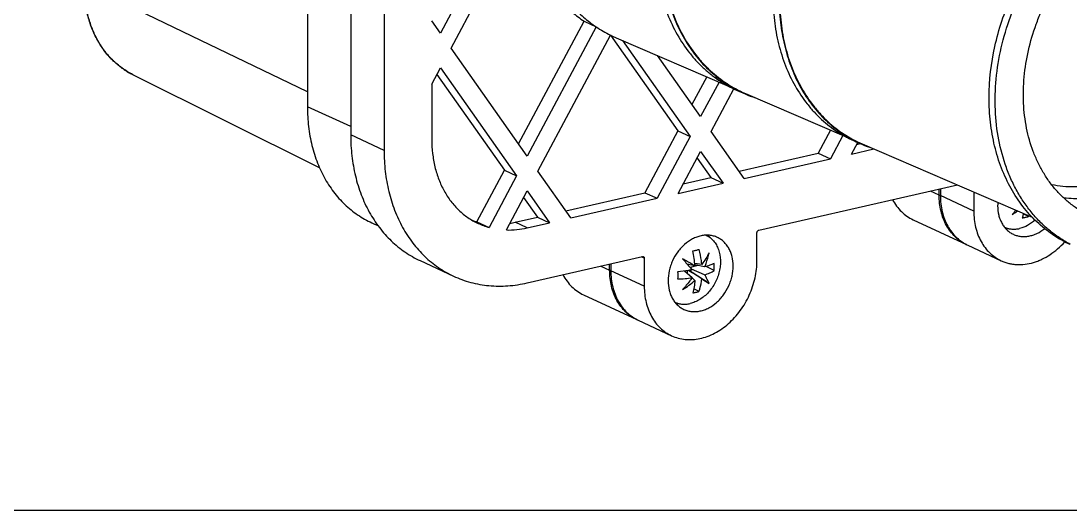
# Model space of a CAD drawing. Header units: millimetres. Extents: x 0 to 594, y 0 to 420.
# Drawn here: x 294.7 to 393.8, y 0 to 46.2 of the extents above; entities that cross this region are included whole.
import ezdxf

# ---------------------------------------------------------------- set-up
doc = ezdxf.new("R2010")
doc.units = ezdxf.units.MM
doc.header["$LTSCALE"] = 32.67
doc.layers.get('0').update_dxf_attribs({"linetype": 'CONTINUOUS'})
doc.layers.add('00_COMPONENTI', color=7, linetype='CONTINUOUS')

msp = doc.modelspace()

# ---------------------------------------------------------------- linework, layer by layer
at = {"color": 7, "linetype": 'Continuous'}
msp.add_line((0, 0), (594, 0), dxfattribs=at)
at = {"layer": '00_COMPONENTI', "color": 7, "linetype": 'Continuous'}
for p, q in [((341.481, 58.595), (334.289, 45.101)), ((335.289, 43.681), (342.481, 57.175)), ((321.727, 50.237), (321.727, 38.108)), ((325.81, 48.932), (325.81, 35.462)), ((328.965, 49.407), (328.965, 33.995)), ((334.289, 45.101), (333.47, 46.265)), ((341.666, 34.622), (347.849, 46.223)), ((348.996, 45.69), (342.481, 33.465)), ((347.849, 46.223), (348.996, 45.69)), ((343.481, 32.044), (350.338, 44.911)), ((350.336, 44.908), (350.6, 44.785)), ((350.338, 44.911), (350.6, 44.785)), ((350.349, 44.902), (356.717, 35.857)), ((350.896, 44.653), (361.556, 40.05)), ((342.481, 33.465), (335.289, 43.681)), ((351.471, 44.404), (357.864, 35.323)), ((358.864, 37.2), (354.806, 42.964)), ((333.47, 40.267), (334.289, 41.804)), ((334.289, 41.804), (341.481, 31.589)), ((322.871, 32.36), (305.233, 41.16)), ((333.957, 41.18), (340.334, 32.122)), ((359.438, 40.964), (358.049, 38.357)), ((333.47, 40.267), (333.47, 35.022)), ((360.602, 40.461), (358.864, 37.2)), ((359.864, 35.779), (362.014, 39.814)), ((362.489, 39.592), (363.07, 39.341)), ((363.09, 39.387), (372.597, 35.282)), ((356.717, 35.857), (353.598, 30.005)), ((356.717, 35.857), (357.864, 35.323)), ((362.982, 31.349), (359.864, 35.779)), ((371.139, 35.912), (369.981, 33.74)), ((357.864, 35.323), (354.745, 29.472)), ((372.302, 35.409), (371.128, 33.206)), ((373.128, 33.662), (373.707, 34.748)), ((373.522, 34.828), (374.103, 34.577)), ((356.745, 29.928), (358.864, 33.903)), ((358.864, 33.903), (360.982, 30.893)), ((362.5, 32.034), (369.981, 33.74)), ((369.981, 33.74), (371.128, 33.206)), ((373.128, 33.662), (375.235, 34.143)), ((373.611, 34.567), (373.948, 34.644)), ((374.123, 34.623), (390.183, 27.688)), ((358.531, 33.279), (359.835, 31.427)), ((362.982, 31.349), (371.128, 33.206)), ((337.739, 27.253), (340.334, 32.122)), ((340.334, 32.122), (341.481, 31.589)), ((346.599, 27.615), (343.481, 32.044)), ((341.481, 31.589), (338.886, 26.72)), ((356.745, 29.928), (360.982, 30.893)), ((357.228, 30.832), (359.835, 31.427)), ((359.835, 31.427), (360.982, 30.893)), ((364.352, 26.461), (383.117, 30.739)), ((340.514, 26.478), (342.481, 30.168)), ((342.481, 30.168), (344.599, 27.159)), ((346.117, 28.3), (353.598, 30.005)), ((353.598, 30.005), (354.745, 29.472)), ((381.512, 30.373), (381.512, 29.723)), ((384.667, 30.07), (384.667, 28.256)), ((342.148, 29.544), (343.452, 27.692)), ((346.599, 27.615), (354.745, 29.472)), ((389.839, 27.755), (389.346, 28.01)), ((327.992, 27.073), (328.373, 26.908)), ((337.739, 27.253), (338.886, 26.72)), ((341.334, 27.209), (343.452, 27.692)), ((342.481, 26.676), (344.599, 27.159)), ((343.452, 27.692), (344.599, 27.159)), ((378.934, 27.443), (383.982, 25.096)), ((364.188, 23.587), (364.188, 26.235)), ((384.096, 25.042), (387.251, 23.576)), ((342.481, 21.475), (353.376, 23.959)), ((353.539, 23.807), (353.539, 21.16)), ((332.37, 23.581), (335.524, 22.115)), ((350.385, 23.277), (350.385, 22.627)), ((358.33, 23.08), (357.603, 23.249)), ((358.608, 23.113), (357.867, 22.944)), ((358.976, 23.227), (358.31, 23.314)), ((359.243, 22.979), (358.323, 23.173)), ((360.14, 22.635), (359.389, 23.023)), ((358.062, 21.965), (357.347, 22.6)), ((357.6, 22.635), (357.6, 22.376)), ((357.746, 22.657), (358.062, 22.454)), ((358.976, 21.864), (357.746, 22.657)), ((358.062, 22.454), (357.889, 22.68)), ((359.243, 22.234), (358.003, 22.781)), ((358.33, 21.717), (358.058, 21.96)), ((358.062, 21.965), (358.059, 21.959)), ((359.663, 21.423), (358.062, 22.454)), ((358.976, 21.864), (359.663, 21.423)), ((358.711, 20.659), (358.218, 20.914)), ((347.807, 20.347), (352.854, 18)), ((352.969, 17.946), (356.123, 16.48))]:
    msp.add_line(p, q, dxfattribs=at)
at = {"layer": '00_COMPONENTI', "color": 9, "linetype": 'Continuous'}
for p, q in [((321.727, 39.539), (300.641, 49.717)), ((303.989, 41.948), (303.974, 41.96)), ((325.81, 36.278), (321.727, 38.108)), ((328.965, 33.995), (325.81, 35.462)), ((381.398, 29.776), (380.574, 30.159)), ((381.398, 29.776), (381.398, 30.347)), ((384.667, 28.256), (381.512, 29.723)), ((342.481, 26.676), (341.334, 27.209)), ((353.539, 23.807), (353.266, 23.934)), ((349.446, 23.063), (350.27, 22.68)), ((350.27, 22.68), (350.27, 23.251)), ((353.539, 21.16), (350.385, 22.627))]:
    msp.add_line(p, q, dxfattribs=at)
at = {"layer": '00_COMPONENTI', "color": 7, "linetype": 'Continuous'}
for centre, radius, start, end in [((355.594, 55.516), 11.836, 236.117, 243.63326), ((355.558, 55.449), 11.76, 245.06355, 246.64453), ((367.658, 49.965), 11.572, 243.51548, 246.6442), ((367.668, 49.991), 11.6, 246.64577, 251.81495), ((378.612, 45.018), 11.373, 243.46075, 246.64418), ((378.622, 45.044), 11.401, 246.6458, 251.85754), ((391.136, 28.767), 4.216, 175.59716, 179.97241), ((382.43, 33.627), 8.156, 315.86223, 319.68436), ((384.367, 34.497), 7.631, 300.87535, 305.50757), ((388.06, 34.242), 6.726, 282.82785, 285.33619), ((385.821, 29.198), 4.269, 340.24739, 341.24531), ((339.5, 33.679), 6.663, 250.58627, 254.67162), ((340.635, 33.108), 6.623, 245.06767, 254.68842), ((339.502, 35.234), 8.231, 279.45724, 282.85859), ((387.857, 35.147), 7.654, 280.50359, 282.80604), ((385.659, 28.704), 3.979, 245.06351, 245.80122), ((355.874, 35.766), 11.485, 281.29677, 282.83336), ((347.882, 22.295), 10.478, 4.29458, 12.1639), ((356.217, 34.279), 9.96, 282.81082, 284.50161), ((353.231, 27.414), 7.646, 300.87956, 311.82968), ((356.729, 28.051), 7.654, 280.50359, 282.80604), ((356.932, 27.146), 6.726, 282.82785, 285.33619), ((354.532, 21.608), 3.979, 245.06353, 246.00554)]:
    msp.add_arc(centre, radius, start, end, dxfattribs=at)
at = {"layer": '00_COMPONENTI', "color": 9, "linetype": 'Continuous'}
for centre, radius, start, end in [((308.544, 47.753), 7.378, 231.87939, 234.68425), ((308.517, 47.715), 7.331, 234.68541, 235.53328), ((308.499, 47.689), 7.3, 235.53288, 237.68808), ((308.478, 47.656), 7.26, 237.68958, 238.97678), ((308.466, 47.636), 7.237, 238.97666, 240.74878), ((308.454, 47.616), 7.214, 240.74892, 243.48158), ((357.685, 24.259), 2.554, 35.36139, 42.53786), ((387.791, 29.125), 2.523, 267.54487, 274.483), ((356.663, 22.029), 2.523, 267.54487, 274.483)]:
    msp.add_arc(centre, radius, start, end, dxfattribs=at)
at = {"layer": '00_COMPONENTI', "color": 7, "linetype": 'Continuous'}
for points, knots in [([(388.201, 30.387), (387.854, 31.007), (387.241, 32.321), (386.587, 34.432), (386.195, 36.68), (386.025, 39.842), (386.405, 43.082), (387.286, 46.252), (388.2, 48.59), (389.346, 50.825), (391.142, 53.595), (393.323, 56.039), (395.811, 58.027), (397.763, 59.24), (399.786, 60.171), (401.184, 60.598), (401.882, 60.758)], [0, 0, 0, 0, 0.056468, 0.114867, 0.175215, 0.237402, 0.366128, 0.432167, 0.49871, 0.565306, 0.631504, 0.760829, 0.823422, 0.88422, 0.943084, 1, 1, 1, 1]), ([(393.775, 25.116), (393.424, 25.303), (392.738, 25.716), (391.773, 26.44), (390.878, 27.265), (390.057, 28.186), (389.315, 29.198), (388.658, 30.293), (388.09, 31.464), (387.448, 33.133), (386.89, 35.376), (386.625, 38.211), (386.761, 41.146), (387.294, 44.108), (388.056, 46.533), (388.847, 48.42), (389.754, 50.255), (391.088, 52.423), (392.673, 54.393), (394.067, 55.812), (395.513, 57.098), (397.063, 58.213), (398.693, 59.127), (399.929, 59.7), (401.182, 60.161), (402.031, 60.394), (402.456, 60.491)], [0, 0, 0, 0, 0.026593, 0.053356, 0.080394, 0.1078, 0.135656, 0.164027, 0.192965, 0.222501, 0.283371, 0.346632, 0.412, 0.479014, 0.547085, 0.581326, 0.615577, 0.683729, 0.750898, 0.783941, 0.816521, 0.880045, 0.910953, 0.941248, 0.970926, 1, 1, 1, 1]), ([(342.945, 56.515), (343.012, 55.942), (343.195, 54.813), (343.62, 53.174), (344.189, 51.623), (344.898, 50.174), (345.739, 48.842), (346.705, 47.639), (347.787, 46.577), (348.583, 45.967), (348.996, 45.69)], [0, 0, 0, 0, 0.135439, 0.267656, 0.39661, 0.522389, 0.645209, 0.765417, 0.883487, 1, 1, 1, 1]), ([(395.71, 27.781), (395.405, 27.923), (394.809, 28.239), (393.967, 28.806), (393.182, 29.462), (392.458, 30.203), (391.8, 31.024), (391.213, 31.919), (390.701, 32.882), (390.115, 34.262), (389.592, 36.129), (389.309, 38.503), (389.371, 40.974), (389.775, 43.477), (390.386, 45.532), (391.032, 47.134), (391.778, 48.695), (392.886, 50.541), (394.211, 52.221), (395.38, 53.431), (396.596, 54.528), (398.212, 55.706), (399.954, 56.61), (401.379, 57.138), (402.097, 57.336), (402.456, 57.418)], [0, 0, 0, 0, 0.026615, 0.053346, 0.080305, 0.107596, 0.135307, 0.163517, 0.192283, 0.221648, 0.2822, 0.345218, 0.410444, 0.477427, 0.545572, 0.579885, 0.614228, 0.682606, 0.750039, 0.783218, 0.815933, 0.879709, 0.941079, 0.970847, 1, 1, 1, 1]), ([(341.926, 56.138), (342.013, 55.612), (342.229, 54.579), (342.685, 53.082), (343.264, 51.666), (343.964, 50.345), (344.777, 49.128), (345.698, 48.026), (346.718, 47.048), (347.464, 46.482), (347.849, 46.223)], [0, 0, 0, 0, 0.134707, 0.266353, 0.39495, 0.520615, 0.643572, 0.764152, 0.882789, 1, 1, 1, 1]), ([(354.525, 53.62), (354.525, 52.832), (354.612, 51.277), (355.015, 49.014), (355.683, 46.89), (356.604, 44.942), (357.578, 43.483), (358.467, 42.442), (359.18, 41.73), (359.942, 41.085), (360.749, 40.51), (361.598, 40.007), (362.189, 39.722), (362.489, 39.592)], [0, 0, 0, 0, 0.13846, 0.272793, 0.402757, 0.528402, 0.650093, 0.709705, 0.768613, 0.826946, 0.884851, 0.942481, 1, 1, 1, 1]), ([(355.113, 53.357), (355.113, 52.6), (355.193, 51.108), (355.564, 48.931), (356.18, 46.88), (357.03, 44.987), (357.93, 43.556), (358.753, 42.524), (359.415, 41.813), (360.122, 41.162), (360.873, 40.574), (361.663, 40.052), (362.216, 39.748), (362.497, 39.608)], [0, 0, 0, 0, 0.138076, 0.272218, 0.402189, 0.528005, 0.649961, 0.709703, 0.768722, 0.827128, 0.88505, 0.942626, 1, 1, 1, 1]), ([(355.154, 53.366), (355.154, 52.581), (355.241, 51.031), (355.642, 48.776), (356.307, 46.66), (357.225, 44.719), (358.196, 43.264), (359.082, 42.227), (359.793, 41.518), (360.552, 40.875), (361.356, 40.302), (362.202, 39.801), (362.791, 39.516), (363.09, 39.387)], [0, 0, 0, 0, 0.13846, 0.272793, 0.402757, 0.528402, 0.650093, 0.709705, 0.768613, 0.826946, 0.884851, 0.942481, 1, 1, 1, 1]), ([(305.233, 41.16), (305.057, 41.249), (304.71, 41.44), (304.213, 41.768), (303.742, 42.137), (303.148, 42.685), (302.476, 43.466), (301.804, 44.533), (301.273, 45.716), (300.888, 46.996), (300.657, 48.353), (300.606, 49.283), (300.606, 49.754)], [0, 0, 0, 0, 0.057644, 0.115478, 0.173638, 0.232253, 0.351234, 0.473318, 0.599069, 0.728786, 0.8625, 1, 1, 1, 1]), ([(365.695, 48.615), (365.695, 47.84), (365.78, 46.312), (366.177, 44.088), (366.833, 42.001), (367.738, 40.086), (368.696, 38.652), (369.569, 37.629), (370.27, 36.929), (371.019, 36.295), (371.812, 35.73), (372.646, 35.236), (373.227, 34.955), (373.522, 34.828)], [0, 0, 0, 0, 0.13846, 0.272793, 0.402757, 0.528402, 0.650093, 0.709705, 0.768613, 0.826946, 0.884851, 0.942481, 1, 1, 1, 1]), ([(366.283, 48.351), (366.283, 47.609), (366.361, 46.143), (366.726, 44.005), (367.329, 41.991), (368.164, 40.131), (369.047, 38.725), (369.855, 37.711), (370.504, 37.013), (371.199, 36.373), (371.936, 35.795), (372.712, 35.281), (373.254, 34.982), (373.53, 34.844)], [0, 0, 0, 0, 0.138069, 0.272207, 0.402178, 0.527996, 0.649957, 0.709702, 0.768722, 0.82713, 0.885053, 0.942628, 1, 1, 1, 1]), ([(366.323, 48.361), (366.323, 47.589), (366.409, 46.066), (366.804, 43.85), (367.457, 41.77), (368.359, 39.863), (369.314, 38.433), (370.184, 37.414), (370.883, 36.717), (371.629, 36.085), (372.419, 35.522), (373.25, 35.03), (373.829, 34.75), (374.123, 34.623)], [0, 0, 0, 0, 0.13846, 0.272793, 0.402757, 0.528402, 0.650093, 0.709705, 0.768613, 0.826946, 0.884851, 0.942481, 1, 1, 1, 1]), ([(321.727, 38.108), (321.727, 37.488), (321.795, 36.265), (322.112, 34.485), (322.637, 32.814), (323.362, 31.282), (324.128, 30.134), (324.827, 29.315), (325.389, 28.755), (325.988, 28.247), (326.623, 27.795), (327.29, 27.4), (327.755, 27.175), (327.992, 27.073)], [0, 0, 0, 0, 0.13846, 0.272793, 0.402757, 0.528402, 0.650093, 0.709705, 0.768613, 0.826946, 0.884851, 0.942481, 1, 1, 1, 1]), ([(325.81, 35.462), (325.81, 34.802), (325.882, 33.499), (326.213, 31.601), (326.761, 29.815), (327.517, 28.173), (328.319, 26.937), (329.05, 26.05), (329.638, 25.441), (330.266, 24.887), (330.931, 24.389), (331.632, 23.95), (332.121, 23.697), (332.37, 23.581)], [0, 0, 0, 0, 0.138271, 0.272512, 0.402484, 0.528218, 0.650045, 0.709723, 0.768685, 0.827053, 0.884963, 0.94256, 1, 1, 1, 1]), ([(333.47, 35.022), (333.47, 34.582), (333.518, 33.714), (333.738, 32.448), (334.104, 31.258), (334.608, 30.163), (335.244, 29.181), (335.88, 28.467), (336.44, 27.972), (336.884, 27.64), (337.351, 27.347), (337.677, 27.179), (337.843, 27.102)], [0, 0, 0, 0, 0.138283, 0.272536, 0.40252, 0.528266, 0.650103, 0.768664, 0.827037, 0.884952, 0.942555, 1, 1, 1, 1]), ([(328.965, 33.995), (328.965, 33.335), (329.036, 32.032), (329.367, 30.134), (329.915, 28.349), (330.672, 26.706), (331.473, 25.47), (332.205, 24.583), (332.792, 23.974), (333.42, 23.42), (334.086, 22.922), (334.787, 22.483), (335.275, 22.23), (335.524, 22.115)], [0, 0, 0, 0, 0.138271, 0.272512, 0.402484, 0.528218, 0.650045, 0.709723, 0.768685, 0.827053, 0.884963, 0.94256, 1, 1, 1, 1]), ([(396.433, 30.826), (396.062, 30.741), (395.317, 30.61), (394.197, 30.532), (393.096, 30.575), (392.375, 30.685), (392.022, 30.76)], [0, 0, 0, 0, 0.257237, 0.509096, 0.75636, 1, 1, 1, 1]), ([(393.766, 25.101), (393.479, 25.234), (392.914, 25.526), (392.105, 26.032), (391.335, 26.605), (390.362, 27.459), (389.258, 28.689), (388.529, 29.801), (388.201, 30.387)], [0, 0, 0, 0, 0.121834, 0.243996, 0.366807, 0.490571, 0.741872, 1, 1, 1, 1]), ([(376.993, 29.343), (377.104, 29.132), (377.353, 28.73), (377.81, 28.201), (378.338, 27.763), (378.731, 27.537), (378.934, 27.443)], [0, 0, 0, 0, 0.258912, 0.510455, 0.756639, 1, 1, 1, 1]), ([(381.512, 29.723), (381.512, 29.462), (381.541, 28.949), (381.671, 28.202), (381.887, 27.498), (382.185, 26.851), (382.561, 26.271), (383.009, 25.768), (383.521, 25.35), (383.9, 25.134), (384.096, 25.042)], [0, 0, 0, 0, 0.13831, 0.272589, 0.402598, 0.528368, 0.65023, 0.768813, 0.885029, 1, 1, 1, 1]), ([(386.92, 28.769), (386.92, 28.474), (386.967, 28.035), (387.136, 27.486), (387.308, 27.113), (387.525, 26.778), (387.783, 26.488), (388.078, 26.247), (388.297, 26.122), (388.411, 26.069)], [0, 0, 0, 0, 0.272245, 0.402315, 0.528145, 0.650064, 0.768704, 0.884974, 1, 1, 1, 1]), ([(396.957, 29.718), (396.64, 29.645), (396.005, 29.527), (395.049, 29.43), (394.103, 29.416), (393.478, 29.463), (393.17, 29.5)], [0, 0, 0, 0, 0.256105, 0.507816, 0.755594, 1, 1, 1, 1]), ([(384.667, 28.256), (384.667, 27.996), (384.695, 27.482), (384.826, 26.735), (385.042, 26.031), (385.34, 25.384), (385.716, 24.804), (386.163, 24.301), (386.675, 23.883), (387.055, 23.667), (387.251, 23.576)], [0, 0, 0, 0, 0.13831, 0.272589, 0.402598, 0.528368, 0.65023, 0.768813, 0.885029, 1, 1, 1, 1]), ([(389.353, 28.046), (389.346, 28.009), (389.317, 27.867), (389.282, 27.726), (389.252, 27.622)], [0, 0, 0, 0, 0.256276, 1, 1, 1, 1]), ([(390.459, 27.415), (390.246, 27.221), (389.79, 26.889), (389.263, 26.681), (389, 26.621)], [0, 0, 0, 0, 0.51631, 1, 1, 1, 1]), ([(340.514, 26.478), (340.84, 26.468), (341.502, 26.493), (342.155, 26.601), (342.481, 26.676)], [0, 0, 0, 0, 0.493785, 1, 1, 1, 1]), ([(360.445, 25.774), (360.329, 25.828), (360.086, 25.916), (359.701, 25.987), (359.303, 25.993), (358.897, 25.937), (358.491, 25.818), (357.951, 25.577), (357.448, 25.223), (357.004, 24.784), (356.594, 24.281), (356.262, 23.71), (356.022, 23.099), (355.848, 22.475), (355.792, 21.992), (355.792, 21.673)], [0, 0, 0, 0, 0.053067, 0.106736, 0.16155, 0.21794, 0.276201, 0.336476, 0.462695, 0.528481, 0.595554, 0.731702, 0.800034, 0.867849, 1, 1, 1, 1]), ([(359.39, 25.988), (359.521, 25.924), (359.773, 25.765), (360.098, 25.451), (360.364, 25.069), (360.635, 24.473), (360.755, 23.793), (360.731, 23.09), (360.608, 22.361), (360.278, 21.481), (359.744, 20.71), (359.22, 20.205), (358.794, 19.896), (358.345, 19.664), (358.029, 19.561), (357.872, 19.525)], [0, 0, 0, 0, 0.053342, 0.10767, 0.163726, 0.222019, 0.345619, 0.410991, 0.478077, 0.614659, 0.750172, 0.816005, 0.879761, 0.941124, 1, 1, 1, 1]), ([(361.936, 23.074), (361.936, 23.369), (361.888, 23.808), (361.72, 24.357), (361.548, 24.73), (361.331, 25.065), (361.072, 25.356), (360.777, 25.596), (360.558, 25.721), (360.445, 25.774)], [0, 0, 0, 0, 0.272245, 0.402315, 0.528145, 0.650064, 0.768704, 0.884974, 1, 1, 1, 1]), ([(364.188, 26.235), (364.188, 26.26), (364.197, 26.312), (364.233, 26.381), (364.285, 26.435), (364.33, 26.456), (364.352, 26.461)], [0, 0, 0, 0, 0.255554, 0.517017, 0.768883, 1, 1, 1, 1]), ([(387.571, 26.736), (387.679, 26.689), (387.905, 26.612), (388.262, 26.555), (388.631, 26.555), (388.877, 26.594), (389, 26.621)], [0, 0, 0, 0, 0.243153, 0.489354, 0.741054, 1, 1, 1, 1]), ([(388.411, 26.069), (388.521, 26.018), (388.751, 25.933), (389.115, 25.862), (389.493, 25.848), (389.878, 25.891), (390.264, 25.991), (390.78, 26.199), (391.14, 26.431), (391.363, 26.61)], [0, 0, 0, 0, 0.115377, 0.23194, 0.350767, 0.472739, 0.598484, 0.728349, 1, 1, 1, 1]), ([(387.251, 23.576), (387.365, 23.522), (387.599, 23.427), (387.964, 23.318), (388.339, 23.244), (388.856, 23.192), (389.522, 23.217), (390.184, 23.359), (390.709, 23.538), (391.239, 23.765), (391.884, 24.132), (392.608, 24.687), (393.046, 25.122), (393.254, 25.356)], [0, 0, 0, 0, 0.056348, 0.112906, 0.169876, 0.227449, 0.344941, 0.466571, 0.529194, 0.593041, 0.724306, 0.860176, 1, 1, 1, 1]), ([(353.376, 23.959), (353.39, 23.962), (353.419, 23.965), (353.447, 23.957), (353.46, 23.951)], [0, 0, 0, 0, 0.510835, 1, 1, 1, 1]), ([(353.46, 23.951), (353.472, 23.946), (353.495, 23.93), (353.52, 23.896), (353.536, 23.854), (353.539, 23.823), (353.539, 23.807)], [0, 0, 0, 0, 0.230989, 0.471348, 0.727198, 1, 1, 1, 1]), ([(358.976, 23.227), (358.964, 23.345), (358.908, 23.82), (358.808, 24.29), (358.711, 24.637)], [0, 0, 0, 0, 0.247438, 1, 1, 1, 1]), ([(359.663, 24.318), (359.571, 24.131), (359.358, 23.756), (359.111, 23.403), (358.976, 23.227)], [0, 0, 0, 0, 0.484307, 1, 1, 1, 1]), ([(359.243, 22.979), (359.291, 23.089), (359.467, 23.523), (359.597, 23.976), (359.663, 24.318)], [0, 0, 0, 0, 0.255277, 1, 1, 1, 1]), ([(356.123, 16.48), (356.324, 16.386), (356.745, 16.232), (357.412, 16.111), (358.104, 16.099), (358.807, 16.197), (359.511, 16.403), (360.202, 16.712), (360.87, 17.118), (361.722, 17.789), (362.661, 18.83), (363.373, 20.057), (363.79, 21.117), (364.091, 22.197), (364.188, 23.035), (364.188, 23.587)], [0, 0, 0, 0, 0.053065, 0.106733, 0.161545, 0.217933, 0.276193, 0.336465, 0.398749, 0.462907, 0.595567, 0.731711, 0.80004, 0.867853, 1, 1, 1, 1]), ([(357.155, 23.747), (357.236, 23.659), (357.545, 23.32), (357.846, 22.972), (358.062, 22.71)], [0, 0, 0, 0, 0.258792, 1, 1, 1, 1]), ([(358.33, 23.08), (358.238, 23.135), (357.85, 23.364), (357.457, 23.584), (357.155, 23.747)], [0, 0, 0, 0, 0.238253, 1, 1, 1, 1]), ([(357.283, 18.973), (357.399, 18.919), (357.642, 18.831), (358.026, 18.761), (358.425, 18.754), (358.831, 18.81), (359.237, 18.929), (359.777, 19.17), (360.28, 19.524), (360.724, 19.963), (361.134, 20.467), (361.465, 21.037), (361.706, 21.648), (361.879, 22.272), (361.936, 22.755), (361.936, 23.074)], [0, 0, 0, 0, 0.053067, 0.106736, 0.16155, 0.21794, 0.276201, 0.336476, 0.462695, 0.528481, 0.595554, 0.731702, 0.800034, 0.867849, 1, 1, 1, 1]), ([(360.14, 23.312), (360.008, 23.247), (359.712, 23.125), (359.408, 23.027), (359.243, 22.979)], [0, 0, 0, 0, 0.462397, 1, 1, 1, 1]), ([(360.14, 22.635), (360.143, 22.691), (360.152, 22.916), (360.149, 23.142), (360.14, 23.312)], [0, 0, 0, 0, 0.246153, 1, 1, 1, 1]), ([(335.524, 22.115), (335.785, 21.993), (336.319, 21.773), (337.148, 21.512), (338, 21.323), (339.171, 21.167), (340.681, 21.156), (341.882, 21.339), (342.481, 21.475)], [0, 0, 0, 0, 0.121481, 0.243329, 0.365903, 0.489541, 0.74101, 1, 1, 1, 1]), ([(345.865, 22.247), (345.976, 22.036), (346.225, 21.634), (346.683, 21.105), (347.21, 20.667), (347.603, 20.441), (347.807, 20.347)], [0, 0, 0, 0, 0.258912, 0.510455, 0.756639, 1, 1, 1, 1]), ([(350.385, 22.627), (350.385, 22.366), (350.413, 21.853), (350.543, 21.105), (350.759, 20.402), (351.057, 19.755), (351.433, 19.175), (351.881, 18.672), (352.393, 18.254), (352.773, 18.037), (352.969, 17.946)], [0, 0, 0, 0, 0.13831, 0.272589, 0.402598, 0.528368, 0.65023, 0.768813, 0.885029, 1, 1, 1, 1]), ([(358.062, 22.71), (357.953, 22.69), (357.499, 22.615), (357.042, 22.56), (356.695, 22.527)], [0, 0, 0, 0, 0.241443, 1, 1, 1, 1]), ([(356.695, 22.527), (356.697, 22.47), (356.704, 22.244), (356.702, 22.018), (356.695, 21.85)], [0, 0, 0, 0, 0.254134, 1, 1, 1, 1]), ([(356.695, 21.85), (356.928, 21.855), (357.386, 21.879), (357.841, 21.931), (358.062, 21.965)], [0, 0, 0, 0, 0.51068, 1, 1, 1, 1]), ([(358.059, 21.959), (357.99, 21.859), (357.712, 21.472), (357.403, 21.107), (357.155, 20.852)], [0, 0, 0, 0, 0.253748, 1, 1, 1, 1]), ([(358.711, 20.659), (358.744, 20.752), (358.87, 21.144), (358.943, 21.552), (358.976, 21.864)], [0, 0, 0, 0, 0.23849, 1, 1, 1, 1]), ([(359.243, 22.234), (359.409, 22.287), (359.717, 22.402), (360.01, 22.553), (360.14, 22.635)], [0, 0, 0, 0, 0.531725, 1, 1, 1, 1]), ([(359.663, 21.423), (359.616, 21.556), (359.489, 21.834), (359.333, 22.096), (359.243, 22.234)], [0, 0, 0, 0, 0.460123, 1, 1, 1, 1]), ([(353.539, 21.16), (353.539, 20.9), (353.568, 20.386), (353.698, 19.639), (353.914, 18.935), (354.212, 18.288), (354.588, 17.708), (355.036, 17.205), (355.548, 16.787), (355.927, 16.571), (356.123, 16.48)], [0, 0, 0, 0, 0.13831, 0.272589, 0.402598, 0.528368, 0.65023, 0.768813, 0.885029, 1, 1, 1, 1]), ([(355.792, 21.673), (355.792, 21.378), (355.84, 20.939), (356.008, 20.39), (356.18, 20.017), (356.397, 19.682), (356.655, 19.392), (356.951, 19.151), (357.17, 19.026), (357.283, 18.973)], [0, 0, 0, 0, 0.272245, 0.402315, 0.528145, 0.650064, 0.768704, 0.884974, 1, 1, 1, 1]), ([(358.33, 21.717), (358.313, 21.508), (358.264, 21.107), (358.177, 20.712), (358.124, 20.526)], [0, 0, 0, 0, 0.519436, 1, 1, 1, 1]), ([(356.443, 19.64), (356.551, 19.593), (356.778, 19.516), (357.134, 19.459), (357.503, 19.459), (357.749, 19.497), (357.872, 19.525)], [0, 0, 0, 0, 0.243153, 0.489354, 0.741054, 1, 1, 1, 1])]:
    msp.add_open_spline(points, degree=3, knots=knots, dxfattribs=at)
at = {"layer": '00_COMPONENTI', "color": 9, "linetype": 'Continuous'}
for points, knots in [([(303.974, 41.96), (303.712, 42.167), (303.209, 42.622), (302.544, 43.403), (301.969, 44.281), (301.49, 45.244), (301.112, 46.282), (300.745, 47.768), (300.641, 48.934), (300.641, 49.717)], [0, 0, 0, 0, 0.114963, 0.232038, 0.351808, 0.474701, 0.60098, 0.730739, 1, 1, 1, 1]), ([(383.982, 25.096), (383.786, 25.187), (383.406, 25.404), (382.894, 25.821), (382.446, 26.324), (382.07, 26.904), (381.772, 27.552), (381.556, 28.255), (381.426, 29.003), (381.398, 29.516), (381.398, 29.776)], [0, 0, 0, 0, 0.114971, 0.231187, 0.34977, 0.471632, 0.597402, 0.727411, 0.86169, 1, 1, 1, 1]), ([(381.398, 29.776), (381.414, 29.769), (381.452, 29.757), (381.491, 29.752), (381.512, 29.75)], [0, 0, 0, 0, 0.447555, 1, 1, 1, 1]), ([(352.854, 18), (352.658, 18.091), (352.278, 18.308), (351.766, 18.725), (351.318, 19.228), (350.943, 19.808), (350.644, 20.456), (350.429, 21.159), (350.298, 21.907), (350.27, 22.42), (350.27, 22.68)], [0, 0, 0, 0, 0.114971, 0.231187, 0.34977, 0.471632, 0.597402, 0.727411, 0.86169, 1, 1, 1, 1]), ([(350.27, 22.68), (350.286, 22.672), (350.324, 22.661), (350.363, 22.656), (350.385, 22.654)], [0, 0, 0, 0, 0.447555, 1, 1, 1, 1])]:
    msp.add_open_spline(points, degree=3, knots=knots, dxfattribs=at)

doc.saveas('drawing.dxf')
